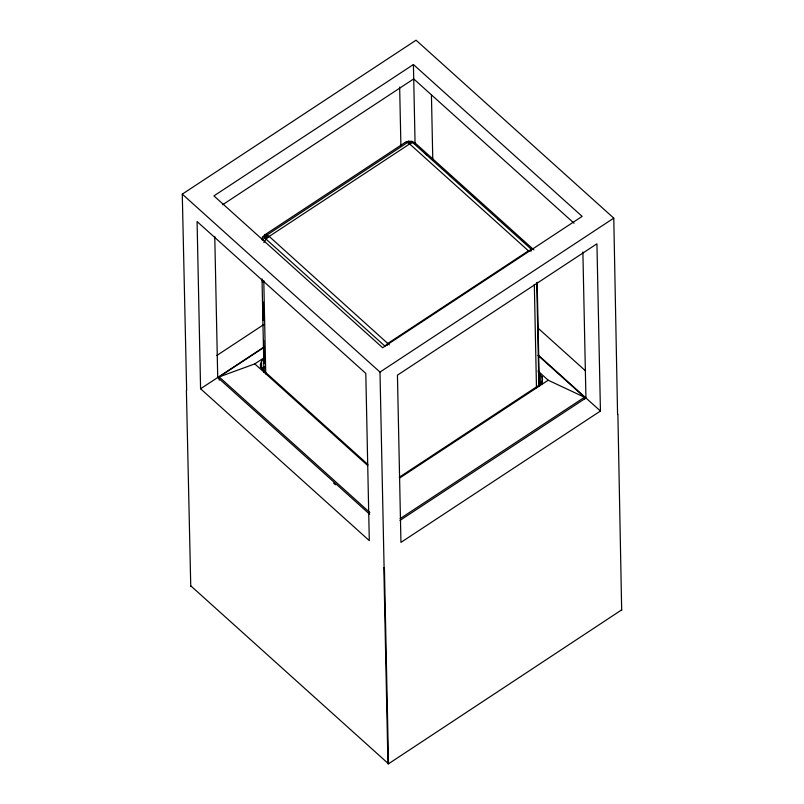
<?xml version="1.0" encoding="UTF-8"?>
<svg xmlns="http://www.w3.org/2000/svg" width="804" height="804" viewBox="0 0 804 804"><rect width="100%" height="100%" fill="white"/><g stroke="black" fill="none" stroke-linecap="round" stroke-linejoin="round"><path stroke-width="1.21" d="M186.649 390.332L182.277 194.136L416.06 40.2L613.774 218.145L617.572 414.311M621.723 609.834L388.513 763.8L190.799 585.855M260.516 367.569L260.446 364.202L261.541 361.257L264.024 358.835M387.297 345.167L387.98 343.338L528.439 250.848L531.575 249.491L412.784 142.579L408.934 141.554L265.36 236.095L262.586 237.25L261.933 238.808M263.843 242.587L266.084 239.17L269.179 236.416L409.648 143.936L412.784 142.579L415.105 142.991L533.896 249.903M415.105 142.991L412.09 141.414L408.452 141.213L405.136 142.439L264.667 234.929L262.586 237.25L262.275 240.054L265.179 237.713L269.179 236.416L389.307 344.876M387.94 763.77L383.84 567.805L384.412 567.835L388.513 763.8M261.541 361.257L261.712 369.096L264.184 366.674L261.642 369.327L264.144 366.885M264.184 366.765L261.642 369.327L264.164 366.835M264.114 368.262L262.617 369.709L264.114 370.071M387.98 343.338L384.875 346.092L266.084 239.17L265.179 237.713L265.36 236.095L269.179 236.416L266.566 234.748L264.667 234.929M413.417 64.541L213.924 195.895L382.634 347.74L582.136 216.387L413.417 64.541L415.075 143.795M222.577 204.769L413.718 78.913L574.046 223.21M216.809 355.499L263.802 324.545M200.578 388.774L197.08 221.552L365.8 373.398L369.297 540.62L200.578 388.774L263.682 347.227M264.184 347.258L219.15 376.915L219.221 380.181M369.81 512.51L219.15 376.915L254.798 363.89L264.204 357.69M384.101 568.046L379.99 372.081L613.774 218.145M399.236 477.285L538.981 385.267L541.464 382.855L542.559 379.9L542.107 376.865L538.318 372.533M399.699 478.008L548.207 380.222L584.488 397.246L584.528 399.417M400.161 518.61L584.488 397.246L537.987 355.398M400.02 520.389L585.935 397.98L582.88 251.974M600.437 411.025L400.945 542.388L397.437 375.166L596.93 243.803L600.437 411.025L538.399 355.187M186.387 390.101L190.749 586.297M412.09 141.414L411.045 141.665L409.648 143.936L528.439 250.848L531.464 250.928M405.136 142.439L407.025 142.258L409.648 143.936L408.452 141.213M617.884 414.11L621.673 610.276M425.276 153.403L427.125 155.071M449.406 175.121L451.255 176.79M473.536 196.839L475.385 198.508M497.666 218.557L499.515 220.226M521.796 240.275L523.645 241.944M537.826 327.962L585.372 370.744M537.936 370.976L548.207 380.222M182.277 194.136L379.99 372.081M367.89 464.471L262.818 369.9L260.898 367.237L260.446 364.202M254.798 363.89L367.77 465.566M369.659 514.238L217.723 377.488L214.768 236.476M333.61 483.134L335.469 484.802M540.177 374.212L540.358 382.131L541.635 383.85M540.348 382.051L541.715 384.051L540.358 382.131M539.615 384.774L539.574 382.825L540.73 384.412M539.574 382.825L540.027 384.563M542.107 376.865L542.248 383.588M537.162 282.274L539.323 385.598M536.76 283.028L538.921 386.342M534.318 284.465L536.479 387.789M431.436 95.073L432.793 159.966M399.658 87.073L400.894 145.725M263.792 280.606L265.742 373.96M262.446 279.42L262.496 281.913M262.908 301.832L263.3 320.505M263.722 340.414L264.114 363.318M262.014 278.928L263.973 372.282"/></g></svg>
